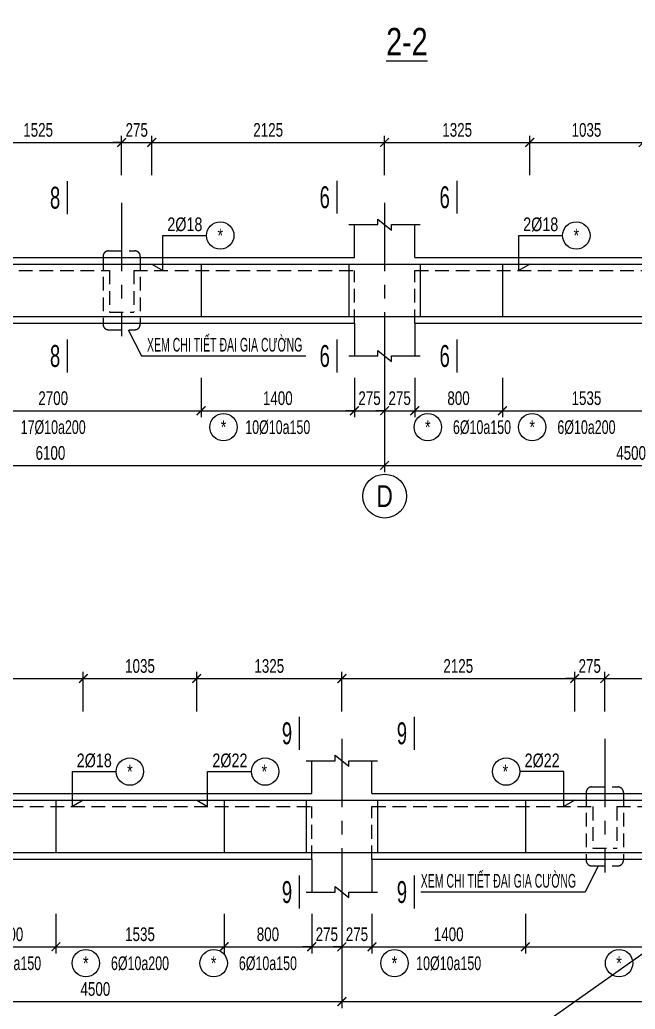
# Model space of a CAD drawing. Header units: millimetres. Extents: x -25284 to 100333, y 0 to 76881.
# Drawn here: x 18551 to 24168, y 57850 to 66886 of the extents above; entities that cross this region are included whole.
import ezdxf
from ezdxf.enums import TextEntityAlignment as Align

# ---------------------------------------------------------------- set-up
doc = ezdxf.new("R2010")
doc.units = ezdxf.units.MM
doc.header["$LTSCALE"] = 500
doc.header["$MEASUREMENT"] = 0
doc.linetypes.add('CENTER', pattern=[2, 1.25, -0.25, 0.25, -0.25])
doc.linetypes.add('HIDDEN', pattern=[0.375, 0.25, -0.125])
for name, color, linetype in [('KCS_AXIS', 5, 'CENTER'), ('KCS_AXIS_SUB', 5, 'CENTER'), ('KCS_BORDER', 3, 'Continuous'), ('KCS_CHI', 1, 'Continuous'), ('KCS_DIM', 1, 'Continuous'), ('KCS_HIDDEN', 8, 'HIDDEN'), ('KCS_STEEL', 4, 'Continuous'), ('KCS_TEXT', 2, 'Continuous'), ('KCS_TEXT_TK', 2, 'Continuous'), ('KCS_TEXT_TMC', 4, 'Continuous'), ('KCS_TEXT_TMCS', 4, 'Continuous')]:
    doc.layers.add(name, color=color, linetype=linetype)
doc.layers.add('KCS_Plotter', color=11, linetype='Continuous', plot=False)
doc.styles.add('KCS_BIGTEXT', font='arial.ttf', dxfattribs={"width": 0.75})
doc.styles.add('KCS_SMTEXT', font='arial.ttf', dxfattribs={"width": 0.7})
doc.dimstyles.new('KCS_DIM50', dxfattribs={"dimscale": 50, "dimtxt": 2.5, "dimasz": 1.6, "dimexe": 1.2, "dimexo": 0, "dimgap": 1, "dimtad": 1, "dimdec": 0, "dimzin": 0, "dimdsep": 46, "dimtxsty": 'KCS_SMTEXT', "dimblk": 'ARCHTICK', "dimcen": 0, "dimdle": 1, "dimclrd": 256, "dimclre": 256, "dimclrt": 2, "dimadec": 0, "dimazin": 0, "dimtfac": 1, "dimtdec": 0, "dimtix": 1, "dimtmove": 2, "dimatfit": 3, "dimfxl": 1, "dimtolj": 1, "dimtzin": 0, "dimarcsym": 0})

# ---------------------------------------------------------------- blocks, each defined once
blk = doc.blocks.new('_ArchTick')
at = {"color": 0, "linetype": 'ByBlock', "const_width": 0.15}
blk.add_lwpolyline([(-0.5, -0.5), (0.5, 0.5)], dxfattribs=at)
blk = doc.blocks.new('*D200')
at = {"layer": 'Defpoints', "color": 0, "transparency": 16777216}
for p in [(22955.3, 63615.6), (24490.3, 63615.6), (24490.3, 63315.6)]:
    blk.add_point(p, dxfattribs=at)
at = {"layer": 'KCS_DIM', "lineweight": -2, "transparency": 16777216}
for p, q in [((22955.3, 63615.6), (22955.3, 63255.6)), ((24490.3, 63615.6), (24490.3, 63255.6)), ((22905.3, 63315.6), (24540.3, 63315.6))]:
    blk.add_line(p, q, dxfattribs=at)
at = {"layer": 'KCS_DIM', "lineweight": -2, "transparency": 16777216, "xscale": 80, "yscale": 80, "zscale": 80, "rotation": 180}
blk.add_blockref('_ArchTick', (22955.3, 63315.6), dxfattribs=at)
at = {"layer": 'KCS_DIM', "lineweight": -2, "transparency": 16777216, "xscale": 80, "yscale": 80, "zscale": 80}
blk.add_blockref('_ArchTick', (24490.3, 63315.6), dxfattribs=at)
at = {"layer": 'KCS_DIM', "color": 2, "transparency": 16777216, "insert": (23722.8, 63429.5), "char_height": 125, "attachment_point": 5, "style": 'KCS_SMTEXT'}
blk.add_mtext('\\A1;1535', dxfattribs=at)
blk = doc.blocks.new('*D201')
at = {"layer": 'Defpoints', "color": 0, "transparency": 16777216}
for p in [(22155.3, 63615.6), (22955.3, 63615.6), (22955.3, 63315.6)]:
    blk.add_point(p, dxfattribs=at)
at = {"layer": 'KCS_DIM', "lineweight": -2, "transparency": 16777216}
for p, q in [((22155.3, 63615.6), (22155.3, 63255.6)), ((22955.3, 63615.6), (22955.3, 63255.6)), ((22105.3, 63315.6), (23005.3, 63315.6))]:
    blk.add_line(p, q, dxfattribs=at)
at = {"layer": 'KCS_DIM', "lineweight": -2, "transparency": 16777216, "xscale": 80, "yscale": 80, "zscale": 80, "rotation": 180}
blk.add_blockref('_ArchTick', (22155.3, 63315.6), dxfattribs=at)
at = {"layer": 'KCS_DIM', "lineweight": -2, "transparency": 16777216, "xscale": 80, "yscale": 80, "zscale": 80}
blk.add_blockref('_ArchTick', (22955.3, 63315.6), dxfattribs=at)
at = {"layer": 'KCS_DIM', "color": 2, "transparency": 16777216, "insert": (22555.3, 63429.4), "char_height": 125, "attachment_point": 5, "style": 'KCS_SMTEXT'}
blk.add_mtext('\\A1;800', dxfattribs=at)
blk = doc.blocks.new('*D202')
at = {"layer": 'Defpoints', "color": 0, "transparency": 16777216}
for p in [(20205.3, 63615.6), (21605.3, 63615.6), (21605.3, 63315.6)]:
    blk.add_point(p, dxfattribs=at)
at = {"layer": 'KCS_DIM', "lineweight": -2, "transparency": 16777216}
for p, q in [((20205.3, 63615.6), (20205.3, 63255.6)), ((21605.3, 63615.6), (21605.3, 63255.6)), ((20155.3, 63315.6), (21655.3, 63315.6))]:
    blk.add_line(p, q, dxfattribs=at)
at = {"layer": 'KCS_DIM', "lineweight": -2, "transparency": 16777216, "xscale": 80, "yscale": 80, "zscale": 80, "rotation": 180}
blk.add_blockref('_ArchTick', (20205.3, 63315.6), dxfattribs=at)
at = {"layer": 'KCS_DIM', "lineweight": -2, "transparency": 16777216, "xscale": 80, "yscale": 80, "zscale": 80}
blk.add_blockref('_ArchTick', (21605.3, 63315.6), dxfattribs=at)
at = {"layer": 'KCS_DIM', "color": 2, "transparency": 16777216, "insert": (20905.3, 63429.4), "char_height": 125, "attachment_point": 5, "style": 'KCS_SMTEXT'}
blk.add_mtext('\\A1;1400', dxfattribs=at)
blk = doc.blocks.new('*D203')
at = {"layer": 'Defpoints', "color": 0, "transparency": 16777216}
for p in [(17505.3, 63615.6), (20205.3, 63615.6), (20205.3, 63315.6)]:
    blk.add_point(p, dxfattribs=at)
at = {"layer": 'KCS_DIM', "lineweight": -2, "transparency": 16777216}
for p, q in [((17505.3, 63615.6), (17505.3, 63255.6)), ((20205.3, 63615.6), (20205.3, 63255.6)), ((17455.3, 63315.6), (20255.3, 63315.6))]:
    blk.add_line(p, q, dxfattribs=at)
at = {"layer": 'KCS_DIM', "lineweight": -2, "transparency": 16777216, "xscale": 80, "yscale": 80, "zscale": 80, "rotation": 180}
blk.add_blockref('_ArchTick', (17505.3, 63315.6), dxfattribs=at)
at = {"layer": 'KCS_DIM', "lineweight": -2, "transparency": 16777216, "xscale": 80, "yscale": 80, "zscale": 80}
blk.add_blockref('_ArchTick', (20205.3, 63315.6), dxfattribs=at)
at = {"layer": 'KCS_DIM', "color": 2, "transparency": 16777216, "insert": (18855.3, 63429.4), "char_height": 125, "attachment_point": 5, "style": 'KCS_SMTEXT'}
blk.add_mtext('\\A1;2700', dxfattribs=at)
blk = doc.blocks.new('*D221')
at = {"layer": 'Defpoints', "color": 0, "transparency": 16777216}
for p in [(24240.3, 65765.6), (23205.3, 65465.6), (24240.3, 65465.6)]:
    blk.add_point(p, dxfattribs=at)
at = {"layer": 'KCS_DIM', "lineweight": -2, "transparency": 16777216}
for p, q in [((23205.3, 65465.6), (23205.3, 65825.6)), ((24240.3, 65465.6), (24240.3, 65825.6)), ((23155.3, 65765.6), (24290.3, 65765.6))]:
    blk.add_line(p, q, dxfattribs=at)
at = {"layer": 'KCS_DIM', "lineweight": -2, "transparency": 16777216, "xscale": 80, "yscale": 80, "zscale": 80, "rotation": 180}
blk.add_blockref('_ArchTick', (23205.3, 65765.6), dxfattribs=at)
at = {"layer": 'KCS_DIM', "lineweight": -2, "transparency": 16777216, "xscale": 80, "yscale": 80, "zscale": 80}
blk.add_blockref('_ArchTick', (24240.3, 65765.6), dxfattribs=at)
at = {"layer": 'KCS_DIM', "color": 2, "transparency": 16777216, "insert": (23722.8, 65879.5), "char_height": 125, "attachment_point": 5, "style": 'KCS_SMTEXT'}
blk.add_mtext('\\A1;1035', dxfattribs=at)
blk = doc.blocks.new('*D222')
at = {"layer": 'Defpoints', "color": 0, "transparency": 16777216}
for p in [(23205.3, 65765.6), (21880.3, 65465.6), (23205.3, 65465.6)]:
    blk.add_point(p, dxfattribs=at)
at = {"layer": 'KCS_DIM', "lineweight": -2, "transparency": 16777216}
for p, q in [((21880.3, 65465.6), (21880.3, 65825.6)), ((23205.3, 65465.6), (23205.3, 65825.6)), ((21830.3, 65765.6), (23255.3, 65765.6))]:
    blk.add_line(p, q, dxfattribs=at)
at = {"layer": 'KCS_DIM', "lineweight": -2, "transparency": 16777216, "xscale": 80, "yscale": 80, "zscale": 80, "rotation": 180}
blk.add_blockref('_ArchTick', (21880.3, 65765.6), dxfattribs=at)
at = {"layer": 'KCS_DIM', "lineweight": -2, "transparency": 16777216, "xscale": 80, "yscale": 80, "zscale": 80}
blk.add_blockref('_ArchTick', (23205.3, 65765.6), dxfattribs=at)
at = {"layer": 'KCS_DIM', "color": 2, "transparency": 16777216, "insert": (22542.8, 65879.5), "char_height": 125, "attachment_point": 5, "style": 'KCS_SMTEXT'}
blk.add_mtext('\\A1;1325', dxfattribs=at)
blk = doc.blocks.new('*D223')
at = {"layer": 'Defpoints', "color": 0, "transparency": 16777216}
for p in [(21880.3, 65765.6), (19755.3, 65465.6), (21880.3, 65465.6)]:
    blk.add_point(p, dxfattribs=at)
at = {"layer": 'KCS_DIM', "lineweight": -2, "transparency": 16777216}
for p, q in [((19755.3, 65465.6), (19755.3, 65825.6)), ((21880.3, 65465.6), (21880.3, 65825.6)), ((19705.3, 65765.6), (21930.3, 65765.6))]:
    blk.add_line(p, q, dxfattribs=at)
at = {"layer": 'KCS_DIM', "lineweight": -2, "transparency": 16777216, "xscale": 80, "yscale": 80, "zscale": 80, "rotation": 180}
blk.add_blockref('_ArchTick', (19755.3, 65765.6), dxfattribs=at)
at = {"layer": 'KCS_DIM', "lineweight": -2, "transparency": 16777216, "xscale": 80, "yscale": 80, "zscale": 80}
blk.add_blockref('_ArchTick', (21880.3, 65765.6), dxfattribs=at)
at = {"layer": 'KCS_DIM', "color": 2, "transparency": 16777216, "insert": (20817.8, 65879.4), "char_height": 125, "attachment_point": 5, "style": 'KCS_SMTEXT'}
blk.add_mtext('\\A1;2125', dxfattribs=at)
blk = doc.blocks.new('*D224')
at = {"layer": 'Defpoints', "color": 0, "transparency": 16777216}
for p in [(19755.3, 65765.6), (19480.3, 65465.6), (19755.3, 65465.6)]:
    blk.add_point(p, dxfattribs=at)
at = {"layer": 'KCS_DIM', "lineweight": -2, "transparency": 16777216}
for p, q in [((19480.3, 65465.6), (19480.3, 65825.6)), ((19755.3, 65465.6), (19755.3, 65825.6)), ((19480.3, 65765.6), (19400.3, 65765.6)), ((19480.3, 65765.6), (19755.3, 65765.6)), ((19755.3, 65765.6), (19835.3, 65765.6))]:
    blk.add_line(p, q, dxfattribs=at)
at = {"layer": 'KCS_DIM', "lineweight": -2, "transparency": 16777216, "xscale": 80, "yscale": 80, "zscale": 80}
blk.add_blockref('_ArchTick', (19480.3, 65765.6), dxfattribs=at)
at = {"layer": 'KCS_DIM', "lineweight": -2, "transparency": 16777216, "xscale": 80, "yscale": 80, "zscale": 80, "rotation": 180}
blk.add_blockref('_ArchTick', (19755.3, 65765.6), dxfattribs=at)
at = {"layer": 'KCS_DIM', "color": 2, "transparency": 16777216, "insert": (19617.8, 65879.4), "char_height": 125, "attachment_point": 5, "style": 'KCS_SMTEXT'}
blk.add_mtext('\\A1;275', dxfattribs=at)
blk = doc.blocks.new('*D225')
at = {"layer": 'Defpoints', "color": 0, "transparency": 16777216}
for p in [(19480.3, 65765.6), (17955.3, 65465.6), (19480.3, 65465.6)]:
    blk.add_point(p, dxfattribs=at)
at = {"layer": 'KCS_DIM', "lineweight": -2, "transparency": 16777216}
for p, q in [((17955.3, 65465.6), (17955.3, 65825.6)), ((19480.3, 65465.6), (19480.3, 65825.6)), ((17905.3, 65765.6), (19530.3, 65765.6))]:
    blk.add_line(p, q, dxfattribs=at)
at = {"layer": 'KCS_DIM', "lineweight": -2, "transparency": 16777216, "xscale": 80, "yscale": 80, "zscale": 80, "rotation": 180}
blk.add_blockref('_ArchTick', (17955.3, 65765.6), dxfattribs=at)
at = {"layer": 'KCS_DIM', "lineweight": -2, "transparency": 16777216, "xscale": 80, "yscale": 80, "zscale": 80}
blk.add_blockref('_ArchTick', (19480.3, 65765.6), dxfattribs=at)
at = {"layer": 'KCS_DIM', "color": 2, "transparency": 16777216, "insert": (18717.8, 65879.4), "char_height": 125, "attachment_point": 5, "style": 'KCS_SMTEXT'}
blk.add_mtext('\\A1;1525', dxfattribs=at)
blk = doc.blocks.new('*D246')
at = {"layer": 'Defpoints', "color": 0, "transparency": 16777216}
for p in [(21880.3, 63615.6), (22155.3, 63615.6), (22155.3, 63315.6)]:
    blk.add_point(p, dxfattribs=at)
at = {"layer": 'KCS_DIM', "lineweight": -2, "transparency": 16777216}
for p, q in [((21880.3, 63615.6), (21880.3, 63255.6)), ((22155.3, 63615.6), (22155.3, 63255.6)), ((21880.3, 63315.6), (21800.3, 63315.6)), ((21880.3, 63315.6), (22155.3, 63315.6)), ((22155.3, 63315.6), (22235.3, 63315.6))]:
    blk.add_line(p, q, dxfattribs=at)
at = {"layer": 'KCS_DIM', "lineweight": -2, "transparency": 16777216, "xscale": 80, "yscale": 80, "zscale": 80}
blk.add_blockref('_ArchTick', (21880.3, 63315.6), dxfattribs=at)
at = {"layer": 'KCS_DIM', "lineweight": -2, "transparency": 16777216, "xscale": 80, "yscale": 80, "zscale": 80, "rotation": 180}
blk.add_blockref('_ArchTick', (22155.3, 63315.6), dxfattribs=at)
at = {"layer": 'KCS_DIM', "color": 2, "transparency": 16777216, "insert": (22017.8, 63429.4), "char_height": 125, "attachment_point": 5, "style": 'KCS_SMTEXT'}
blk.add_mtext('\\A1;275', dxfattribs=at)
blk = doc.blocks.new('*D247')
at = {"layer": 'Defpoints', "color": 0, "transparency": 16777216}
for p in [(21605.3, 63615.6), (21880.3, 63615.6), (21880.3, 63315.6)]:
    blk.add_point(p, dxfattribs=at)
at = {"layer": 'KCS_DIM', "lineweight": -2, "transparency": 16777216}
for p, q in [((21605.3, 63615.6), (21605.3, 63255.6)), ((21880.3, 63615.6), (21880.3, 63255.6)), ((21605.3, 63315.6), (21525.3, 63315.6)), ((21605.3, 63315.6), (21880.3, 63315.6)), ((21880.3, 63315.6), (21960.3, 63315.6))]:
    blk.add_line(p, q, dxfattribs=at)
at = {"layer": 'KCS_DIM', "lineweight": -2, "transparency": 16777216, "xscale": 80, "yscale": 80, "zscale": 80}
blk.add_blockref('_ArchTick', (21605.3, 63315.6), dxfattribs=at)
at = {"layer": 'KCS_DIM', "lineweight": -2, "transparency": 16777216, "xscale": 80, "yscale": 80, "zscale": 80, "rotation": 180}
blk.add_blockref('_ArchTick', (21880.3, 63315.6), dxfattribs=at)
at = {"layer": 'KCS_DIM', "color": 2, "transparency": 16777216, "insert": (21742.8, 63429.4), "char_height": 125, "attachment_point": 5, "style": 'KCS_SMTEXT'}
blk.add_mtext('\\A1;275', dxfattribs=at)
blk = doc.blocks.new('*D257')
at = {"layer": 'Defpoints', "color": 0, "transparency": 16777216}
for p in [(21880.3, 63615.6), (26380.3, 63615.6), (26380.3, 62815.6)]:
    blk.add_point(p, dxfattribs=at)
at = {"layer": 'KCS_DIM', "lineweight": -2, "transparency": 16777216}
for p, q in [((21880.3, 63615.6), (21880.3, 62755.6)), ((26380.3, 63615.6), (26380.3, 62755.6)), ((21830.3, 62815.6), (26430.3, 62815.6))]:
    blk.add_line(p, q, dxfattribs=at)
at = {"layer": 'KCS_DIM', "lineweight": -2, "transparency": 16777216, "xscale": 80, "yscale": 80, "zscale": 80, "rotation": 180}
blk.add_blockref('_ArchTick', (21880.3, 62815.6), dxfattribs=at)
at = {"layer": 'KCS_DIM', "lineweight": -2, "transparency": 16777216, "xscale": 80, "yscale": 80, "zscale": 80}
blk.add_blockref('_ArchTick', (26380.3, 62815.6), dxfattribs=at)
at = {"layer": 'KCS_DIM', "color": 2, "transparency": 16777216, "insert": (24130.3, 62929.4), "char_height": 125, "attachment_point": 5, "style": 'KCS_SMTEXT'}
blk.add_mtext('\\A1;4500', dxfattribs=at)
blk = doc.blocks.new('*D258')
at = {"layer": 'Defpoints', "color": 0, "transparency": 16777216}
for p in [(15780.3, 63615.6), (21880.3, 63615.6), (21880.3, 62815.6)]:
    blk.add_point(p, dxfattribs=at)
at = {"layer": 'KCS_DIM', "lineweight": -2, "transparency": 16777216}
for p, q in [((15780.3, 63615.6), (15780.3, 62755.6)), ((21880.3, 63615.6), (21880.3, 62755.6)), ((15730.3, 62815.6), (21930.3, 62815.6))]:
    blk.add_line(p, q, dxfattribs=at)
at = {"layer": 'KCS_DIM', "lineweight": -2, "transparency": 16777216, "xscale": 80, "yscale": 80, "zscale": 80, "rotation": 180}
blk.add_blockref('_ArchTick', (15780.3, 62815.6), dxfattribs=at)
at = {"layer": 'KCS_DIM', "lineweight": -2, "transparency": 16777216, "xscale": 80, "yscale": 80, "zscale": 80}
blk.add_blockref('_ArchTick', (21880.3, 62815.6), dxfattribs=at)
at = {"layer": 'KCS_DIM', "color": 2, "transparency": 16777216, "insert": (18830.3, 62929.4), "char_height": 125, "attachment_point": 5, "style": 'KCS_SMTEXT'}
blk.add_mtext('\\A1;6100', dxfattribs=at)
blk = doc.blocks.new('*D264')
at = {"layer": 'Defpoints', "color": 0, "transparency": 16777216}
for p in [(23165.3, 58719.5), (25865.3, 58719.5), (25865.3, 58419.5)]:
    blk.add_point(p, dxfattribs=at)
at = {"layer": 'KCS_DIM', "lineweight": -2, "transparency": 16777216}
for p, q in [((23165.3, 58719.5), (23165.3, 58359.5)), ((25865.3, 58719.5), (25865.3, 58359.5)), ((23115.3, 58419.5), (25915.3, 58419.5))]:
    blk.add_line(p, q, dxfattribs=at)
at = {"layer": 'KCS_DIM', "lineweight": -2, "transparency": 16777216, "xscale": 80, "yscale": 80, "zscale": 80, "rotation": 180}
blk.add_blockref('_ArchTick', (23165.3, 58419.5), dxfattribs=at)
at = {"layer": 'KCS_DIM', "lineweight": -2, "transparency": 16777216, "xscale": 80, "yscale": 80, "zscale": 80}
blk.add_blockref('_ArchTick', (25865.3, 58419.5), dxfattribs=at)
at = {"layer": 'KCS_DIM', "color": 2, "transparency": 16777216, "insert": (24515.3, 58533.4), "char_height": 125, "attachment_point": 5, "style": 'KCS_SMTEXT'}
blk.add_mtext('\\A1;2700', dxfattribs=at)
blk = doc.blocks.new('*D265')
at = {"layer": 'Defpoints', "color": 0, "transparency": 16777216}
for p in [(21765.3, 58719.5), (23165.3, 58719.5), (23165.3, 58419.5)]:
    blk.add_point(p, dxfattribs=at)
at = {"layer": 'KCS_DIM', "lineweight": -2, "transparency": 16777216}
for p, q in [((21765.3, 58719.5), (21765.3, 58359.5)), ((23165.3, 58719.5), (23165.3, 58359.5)), ((21715.3, 58419.5), (23215.3, 58419.5))]:
    blk.add_line(p, q, dxfattribs=at)
at = {"layer": 'KCS_DIM', "lineweight": -2, "transparency": 16777216, "xscale": 80, "yscale": 80, "zscale": 80, "rotation": 180}
blk.add_blockref('_ArchTick', (21765.3, 58419.5), dxfattribs=at)
at = {"layer": 'KCS_DIM', "lineweight": -2, "transparency": 16777216, "xscale": 80, "yscale": 80, "zscale": 80}
blk.add_blockref('_ArchTick', (23165.3, 58419.5), dxfattribs=at)
at = {"layer": 'KCS_DIM', "color": 2, "transparency": 16777216, "insert": (22465.3, 58533.4), "char_height": 125, "attachment_point": 5, "style": 'KCS_SMTEXT'}
blk.add_mtext('\\A1;1400', dxfattribs=at)
blk = doc.blocks.new('*D266')
at = {"layer": 'Defpoints', "color": 0, "transparency": 16777216}
for p in [(20415.3, 58719.5), (21215.3, 58719.5), (21215.3, 58419.5)]:
    blk.add_point(p, dxfattribs=at)
at = {"layer": 'KCS_DIM', "lineweight": -2, "transparency": 16777216}
for p, q in [((20415.3, 58719.5), (20415.3, 58359.5)), ((21215.3, 58719.5), (21215.3, 58359.5)), ((20365.3, 58419.5), (21265.3, 58419.5))]:
    blk.add_line(p, q, dxfattribs=at)
at = {"layer": 'KCS_DIM', "lineweight": -2, "transparency": 16777216, "xscale": 80, "yscale": 80, "zscale": 80, "rotation": 180}
blk.add_blockref('_ArchTick', (20415.3, 58419.5), dxfattribs=at)
at = {"layer": 'KCS_DIM', "lineweight": -2, "transparency": 16777216, "xscale": 80, "yscale": 80, "zscale": 80}
blk.add_blockref('_ArchTick', (21215.3, 58419.5), dxfattribs=at)
at = {"layer": 'KCS_DIM', "color": 2, "transparency": 16777216, "insert": (20815.3, 58533.4), "char_height": 125, "attachment_point": 5, "style": 'KCS_SMTEXT'}
blk.add_mtext('\\A1;800', dxfattribs=at)
blk = doc.blocks.new('*D267')
at = {"layer": 'Defpoints', "color": 0, "transparency": 16777216}
for p in [(18880.3, 58719.5), (20415.3, 58719.5), (20415.3, 58419.5)]:
    blk.add_point(p, dxfattribs=at)
at = {"layer": 'KCS_DIM', "lineweight": -2, "transparency": 16777216}
for p, q in [((18880.3, 58719.5), (18880.3, 58359.5)), ((20415.3, 58719.5), (20415.3, 58359.5)), ((18830.3, 58419.5), (20465.3, 58419.5))]:
    blk.add_line(p, q, dxfattribs=at)
at = {"layer": 'KCS_DIM', "lineweight": -2, "transparency": 16777216, "xscale": 80, "yscale": 80, "zscale": 80, "rotation": 180}
blk.add_blockref('_ArchTick', (18880.3, 58419.5), dxfattribs=at)
at = {"layer": 'KCS_DIM', "lineweight": -2, "transparency": 16777216, "xscale": 80, "yscale": 80, "zscale": 80}
blk.add_blockref('_ArchTick', (20415.3, 58419.5), dxfattribs=at)
at = {"layer": 'KCS_DIM', "color": 2, "transparency": 16777216, "insert": (19647.8, 58533.4), "char_height": 125, "attachment_point": 5, "style": 'KCS_SMTEXT'}
blk.add_mtext('\\A1;1535', dxfattribs=at)
blk = doc.blocks.new('*D268')
at = {"layer": 'Defpoints', "color": 0, "transparency": 16777216}
for p in [(18080.3, 58719.5), (18880.3, 58719.5), (18880.3, 58419.5)]:
    blk.add_point(p, dxfattribs=at)
at = {"layer": 'KCS_DIM', "lineweight": -2, "transparency": 16777216}
for p, q in [((18080.3, 58719.5), (18080.3, 58359.5)), ((18880.3, 58719.5), (18880.3, 58359.5)), ((18030.3, 58419.5), (18930.3, 58419.5))]:
    blk.add_line(p, q, dxfattribs=at)
at = {"layer": 'KCS_DIM', "lineweight": -2, "transparency": 16777216, "xscale": 80, "yscale": 80, "zscale": 80, "rotation": 180}
blk.add_blockref('_ArchTick', (18080.3, 58419.5), dxfattribs=at)
at = {"layer": 'KCS_DIM', "lineweight": -2, "transparency": 16777216, "xscale": 80, "yscale": 80, "zscale": 80}
blk.add_blockref('_ArchTick', (18880.3, 58419.5), dxfattribs=at)
at = {"layer": 'KCS_DIM', "color": 2, "transparency": 16777216, "insert": (18480.3, 58533.4), "char_height": 125, "attachment_point": 5, "style": 'KCS_SMTEXT'}
blk.add_mtext('\\A1;800', dxfattribs=at)
blk = doc.blocks.new('*D279')
at = {"layer": 'Defpoints', "color": 0, "transparency": 16777216}
for p in [(25415.3, 60869.5), (23890.3, 60569.5), (25415.3, 60569.5)]:
    blk.add_point(p, dxfattribs=at)
at = {"layer": 'KCS_DIM', "lineweight": -2, "transparency": 16777216}
for p, q in [((23890.3, 60569.5), (23890.3, 60929.5)), ((25415.3, 60569.5), (25415.3, 60929.5)), ((23840.3, 60869.5), (25465.3, 60869.5))]:
    blk.add_line(p, q, dxfattribs=at)
at = {"layer": 'KCS_DIM', "lineweight": -2, "transparency": 16777216, "xscale": 80, "yscale": 80, "zscale": 80, "rotation": 180}
blk.add_blockref('_ArchTick', (23890.3, 60869.5), dxfattribs=at)
at = {"layer": 'KCS_DIM', "lineweight": -2, "transparency": 16777216, "xscale": 80, "yscale": 80, "zscale": 80}
blk.add_blockref('_ArchTick', (25415.3, 60869.5), dxfattribs=at)
at = {"layer": 'KCS_DIM', "color": 2, "transparency": 16777216, "insert": (24652.8, 60983.4), "char_height": 125, "attachment_point": 5, "style": 'KCS_SMTEXT'}
blk.add_mtext('\\A1;1525', dxfattribs=at)
blk = doc.blocks.new('*D280')
at = {"layer": 'Defpoints', "color": 0, "transparency": 16777216}
for p in [(23890.3, 60869.5), (23615.3, 60569.5), (23890.3, 60569.5)]:
    blk.add_point(p, dxfattribs=at)
at = {"layer": 'KCS_DIM', "lineweight": -2, "transparency": 16777216}
for p, q in [((23615.3, 60569.5), (23615.3, 60929.5)), ((23890.3, 60569.5), (23890.3, 60929.5)), ((23615.3, 60869.5), (23535.3, 60869.5)), ((23615.3, 60869.5), (23890.3, 60869.5)), ((23890.3, 60869.5), (23970.3, 60869.5))]:
    blk.add_line(p, q, dxfattribs=at)
at = {"layer": 'KCS_DIM', "lineweight": -2, "transparency": 16777216, "xscale": 80, "yscale": 80, "zscale": 80}
blk.add_blockref('_ArchTick', (23615.3, 60869.5), dxfattribs=at)
at = {"layer": 'KCS_DIM', "lineweight": -2, "transparency": 16777216, "xscale": 80, "yscale": 80, "zscale": 80, "rotation": 180}
blk.add_blockref('_ArchTick', (23890.3, 60869.5), dxfattribs=at)
at = {"layer": 'KCS_DIM', "color": 2, "transparency": 16777216, "insert": (23752.8, 60983.4), "char_height": 125, "attachment_point": 5, "style": 'KCS_SMTEXT'}
blk.add_mtext('\\A1;275', dxfattribs=at)
blk = doc.blocks.new('*D281')
at = {"layer": 'Defpoints', "color": 0, "transparency": 16777216}
for p in [(23615.3, 60869.5), (21490.3, 60569.5), (23615.3, 60569.5)]:
    blk.add_point(p, dxfattribs=at)
at = {"layer": 'KCS_DIM', "lineweight": -2, "transparency": 16777216}
for p, q in [((21490.3, 60569.5), (21490.3, 60929.5)), ((23615.3, 60569.5), (23615.3, 60929.5)), ((21440.3, 60869.5), (23665.3, 60869.5))]:
    blk.add_line(p, q, dxfattribs=at)
at = {"layer": 'KCS_DIM', "lineweight": -2, "transparency": 16777216, "xscale": 80, "yscale": 80, "zscale": 80, "rotation": 180}
blk.add_blockref('_ArchTick', (21490.3, 60869.5), dxfattribs=at)
at = {"layer": 'KCS_DIM', "lineweight": -2, "transparency": 16777216, "xscale": 80, "yscale": 80, "zscale": 80}
blk.add_blockref('_ArchTick', (23615.3, 60869.5), dxfattribs=at)
at = {"layer": 'KCS_DIM', "color": 2, "transparency": 16777216, "insert": (22552.8, 60983.4), "char_height": 125, "attachment_point": 5, "style": 'KCS_SMTEXT'}
blk.add_mtext('\\A1;2125', dxfattribs=at)
blk = doc.blocks.new('*D282')
at = {"layer": 'Defpoints', "color": 0, "transparency": 16777216}
for p in [(21490.3, 60869.5), (20165.3, 60569.5), (21490.3, 60569.5)]:
    blk.add_point(p, dxfattribs=at)
at = {"layer": 'KCS_DIM', "lineweight": -2, "transparency": 16777216}
for p, q in [((20165.3, 60569.5), (20165.3, 60929.5)), ((21490.3, 60569.5), (21490.3, 60929.5)), ((20115.3, 60869.5), (21540.3, 60869.5))]:
    blk.add_line(p, q, dxfattribs=at)
at = {"layer": 'KCS_DIM', "lineweight": -2, "transparency": 16777216, "xscale": 80, "yscale": 80, "zscale": 80, "rotation": 180}
blk.add_blockref('_ArchTick', (20165.3, 60869.5), dxfattribs=at)
at = {"layer": 'KCS_DIM', "lineweight": -2, "transparency": 16777216, "xscale": 80, "yscale": 80, "zscale": 80}
blk.add_blockref('_ArchTick', (21490.3, 60869.5), dxfattribs=at)
at = {"layer": 'KCS_DIM', "color": 2, "transparency": 16777216, "insert": (20827.8, 60983.4), "char_height": 125, "attachment_point": 5, "style": 'KCS_SMTEXT'}
blk.add_mtext('\\A1;1325', dxfattribs=at)
blk = doc.blocks.new('*D283')
at = {"layer": 'Defpoints', "color": 0, "transparency": 16777216}
for p in [(20165.3, 60869.5), (19130.3, 60569.5), (20165.3, 60569.5)]:
    blk.add_point(p, dxfattribs=at)
at = {"layer": 'KCS_DIM', "lineweight": -2, "transparency": 16777216}
for p, q in [((19130.3, 60569.5), (19130.3, 60929.5)), ((20165.3, 60569.5), (20165.3, 60929.5)), ((19080.3, 60869.5), (20215.3, 60869.5))]:
    blk.add_line(p, q, dxfattribs=at)
at = {"layer": 'KCS_DIM', "lineweight": -2, "transparency": 16777216, "xscale": 80, "yscale": 80, "zscale": 80, "rotation": 180}
blk.add_blockref('_ArchTick', (19130.3, 60869.5), dxfattribs=at)
at = {"layer": 'KCS_DIM', "lineweight": -2, "transparency": 16777216, "xscale": 80, "yscale": 80, "zscale": 80}
blk.add_blockref('_ArchTick', (20165.3, 60869.5), dxfattribs=at)
at = {"layer": 'KCS_DIM', "color": 2, "transparency": 16777216, "insert": (19647.8, 60983.4), "char_height": 125, "attachment_point": 5, "style": 'KCS_SMTEXT'}
blk.add_mtext('\\A1;1035', dxfattribs=at)
blk = doc.blocks.new('*D284')
at = {"layer": 'Defpoints', "color": 0, "transparency": 16777216}
for p in [(19130.3, 60869.5), (16990.3, 60569.5), (19130.3, 60569.5)]:
    blk.add_point(p, dxfattribs=at)
at = {"layer": 'KCS_DIM', "lineweight": -2, "transparency": 16777216}
for p, q in [((16990.3, 60569.5), (16990.3, 60929.5)), ((19130.3, 60569.5), (19130.3, 60929.5)), ((16940.3, 60869.5), (19180.3, 60869.5))]:
    blk.add_line(p, q, dxfattribs=at)
at = {"layer": 'KCS_DIM', "lineweight": -2, "transparency": 16777216, "xscale": 80, "yscale": 80, "zscale": 80, "rotation": 180}
blk.add_blockref('_ArchTick', (16990.3, 60869.5), dxfattribs=at)
at = {"layer": 'KCS_DIM', "lineweight": -2, "transparency": 16777216, "xscale": 80, "yscale": 80, "zscale": 80}
blk.add_blockref('_ArchTick', (19130.3, 60869.5), dxfattribs=at)
at = {"layer": 'KCS_DIM', "color": 2, "transparency": 16777216, "insert": (18060.3, 60983.4), "char_height": 125, "attachment_point": 5, "style": 'KCS_SMTEXT'}
blk.add_mtext('\\A1;2140', dxfattribs=at)
blk = doc.blocks.new('*D296')
at = {"layer": 'Defpoints', "color": 0, "transparency": 16777216}
for p in [(21490.3, 58719.5), (21765.3, 58719.5), (21765.3, 58419.5)]:
    blk.add_point(p, dxfattribs=at)
at = {"layer": 'KCS_DIM', "lineweight": -2, "transparency": 16777216}
for p, q in [((21490.3, 58719.5), (21490.3, 58359.5)), ((21765.3, 58719.5), (21765.3, 58359.5)), ((21490.3, 58419.5), (21410.3, 58419.5)), ((21490.3, 58419.5), (21765.3, 58419.5)), ((21765.3, 58419.5), (21845.3, 58419.5))]:
    blk.add_line(p, q, dxfattribs=at)
at = {"layer": 'KCS_DIM', "lineweight": -2, "transparency": 16777216, "xscale": 80, "yscale": 80, "zscale": 80}
blk.add_blockref('_ArchTick', (21490.3, 58419.5), dxfattribs=at)
at = {"layer": 'KCS_DIM', "lineweight": -2, "transparency": 16777216, "xscale": 80, "yscale": 80, "zscale": 80, "rotation": 180}
blk.add_blockref('_ArchTick', (21765.3, 58419.5), dxfattribs=at)
at = {"layer": 'KCS_DIM', "color": 2, "transparency": 16777216, "insert": (21627.8, 58533.4), "char_height": 125, "attachment_point": 5, "style": 'KCS_SMTEXT'}
blk.add_mtext('\\A1;275', dxfattribs=at)
blk = doc.blocks.new('*D297')
at = {"layer": 'Defpoints', "color": 0, "transparency": 16777216}
for p in [(21215.3, 58719.5), (21490.3, 58719.5), (21490.3, 58419.5)]:
    blk.add_point(p, dxfattribs=at)
at = {"layer": 'KCS_DIM', "lineweight": -2, "transparency": 16777216}
for p, q in [((21215.3, 58719.5), (21215.3, 58359.5)), ((21490.3, 58719.5), (21490.3, 58359.5)), ((21215.3, 58419.5), (21135.3, 58419.5)), ((21215.3, 58419.5), (21490.3, 58419.5)), ((21490.3, 58419.5), (21570.3, 58419.5))]:
    blk.add_line(p, q, dxfattribs=at)
at = {"layer": 'KCS_DIM', "lineweight": -2, "transparency": 16777216, "xscale": 80, "yscale": 80, "zscale": 80}
blk.add_blockref('_ArchTick', (21215.3, 58419.5), dxfattribs=at)
at = {"layer": 'KCS_DIM', "lineweight": -2, "transparency": 16777216, "xscale": 80, "yscale": 80, "zscale": 80, "rotation": 180}
blk.add_blockref('_ArchTick', (21490.3, 58419.5), dxfattribs=at)
at = {"layer": 'KCS_DIM', "color": 2, "transparency": 16777216, "insert": (21352.8, 58533.4), "char_height": 125, "attachment_point": 5, "style": 'KCS_SMTEXT'}
blk.add_mtext('\\A1;275', dxfattribs=at)
blk = doc.blocks.new('*D306')
at = {"layer": 'Defpoints', "color": 0, "transparency": 16777216}
for p in [(21490.3, 58719.5), (27590.3, 58719.5), (27590.3, 57919.5)]:
    blk.add_point(p, dxfattribs=at)
at = {"layer": 'KCS_DIM', "lineweight": -2, "transparency": 16777216}
for p, q in [((21490.3, 58719.5), (21490.3, 57859.5)), ((27590.3, 58719.5), (27590.3, 57859.5)), ((21440.3, 57919.5), (27640.3, 57919.5))]:
    blk.add_line(p, q, dxfattribs=at)
at = {"layer": 'KCS_DIM', "lineweight": -2, "transparency": 16777216, "xscale": 80, "yscale": 80, "zscale": 80, "rotation": 180}
blk.add_blockref('_ArchTick', (21490.3, 57919.5), dxfattribs=at)
at = {"layer": 'KCS_DIM', "lineweight": -2, "transparency": 16777216, "xscale": 80, "yscale": 80, "zscale": 80}
blk.add_blockref('_ArchTick', (27590.3, 57919.5), dxfattribs=at)
at = {"layer": 'KCS_DIM', "color": 2, "transparency": 16777216, "insert": (24540.3, 58033.4), "char_height": 125, "attachment_point": 5, "style": 'KCS_SMTEXT'}
blk.add_mtext('\\A1;6100', dxfattribs=at)
blk = doc.blocks.new('*D307')
at = {"layer": 'Defpoints', "color": 0, "transparency": 16777216}
for p in [(16990.3, 58719.5), (21490.3, 58719.5), (21490.3, 57919.5)]:
    blk.add_point(p, dxfattribs=at)
at = {"layer": 'KCS_DIM', "lineweight": -2, "transparency": 16777216}
for p, q in [((16990.3, 58719.5), (16990.3, 57859.5)), ((21490.3, 58719.5), (21490.3, 57859.5)), ((16940.3, 57919.5), (21540.3, 57919.5))]:
    blk.add_line(p, q, dxfattribs=at)
at = {"layer": 'KCS_DIM', "lineweight": -2, "transparency": 16777216, "xscale": 80, "yscale": 80, "zscale": 80, "rotation": 180}
blk.add_blockref('_ArchTick', (16990.3, 57919.5), dxfattribs=at)
at = {"layer": 'KCS_DIM', "lineweight": -2, "transparency": 16777216, "xscale": 80, "yscale": 80, "zscale": 80}
blk.add_blockref('_ArchTick', (21490.3, 57919.5), dxfattribs=at)
at = {"layer": 'KCS_DIM', "color": 2, "transparency": 16777216, "insert": (19240.3, 58033.4), "char_height": 125, "attachment_point": 5, "style": 'KCS_SMTEXT'}
blk.add_mtext('\\A1;4500', dxfattribs=at)

msp = doc.modelspace()

# ---------------------------------------------------------------- linework, layer by layer
at = {"layer": 'KCS_AXIS'}
for p, q in [((21880.3, 65215.6), (21880.3, 63615.6)), ((21490.3, 60319.5), (21490.3, 58719.5))]:
    msp.add_line(p, q, dxfattribs=at)
at = {"layer": 'KCS_AXIS_SUB'}
for p, q in [((19480.3, 65215.6), (19480.3, 63995.6)), ((23890.3, 60319.5), (23890.3, 59099.5))]:
    msp.add_line(p, q, dxfattribs=at)
at = {"layer": 'KCS_BORDER'}
for p, q in [((21605.3, 64715.6), (21605.3, 65015.6)), ((22155.3, 64715.6), (22155.3, 65015.6)), ((16105.3, 64715.6), (21605.3, 64715.6)), ((22155.3, 64715.6), (25290.3, 64715.6)), ((16105.3, 64115.6), (21605.3, 64115.6)), ((21605.3, 64115.6), (21605.3, 63815.6)), ((22155.3, 64115.6), (22155.3, 63815.6)), ((22155.3, 64115.6), (25290.3, 64115.6)), ((21215.3, 59819.5), (21215.3, 60119.5)), ((21765.3, 59819.5), (21765.3, 60119.5)), ((18080.3, 59819.5), (21215.3, 59819.5)), ((21765.3, 59819.5), (27265.3, 59819.5)), ((18080.3, 59219.5), (21215.3, 59219.5)), ((21215.3, 59219.5), (21215.3, 58919.5)), ((21765.3, 59219.5), (21765.3, 58919.5)), ((21765.3, 59219.5), (27265.3, 59219.5))]:
    msp.add_line(p, q, dxfattribs=at)
at = {"layer": 'KCS_BORDER', "color": 1}
for points in [[(21555.3, 65015.6), (21817.8, 65015.6), (21817.8, 65065.6), (21942.8, 64965.6), (21942.8, 65015.6), (22205.3, 65015.6)], [(21555.3, 63815.6), (21817.8, 63815.6), (21817.8, 63865.6), (21942.8, 63765.6), (21942.8, 63815.6), (22205.3, 63815.6)], [(21165.3, 60119.5), (21427.8, 60119.5), (21427.8, 60169.5), (21552.8, 60069.5), (21552.8, 60119.5), (21815.3, 60119.5)], [(21165.3, 58919.5), (21427.8, 58919.5), (21427.8, 58969.5), (21552.8, 58869.5), (21552.8, 58919.5), (21815.3, 58919.5)]]:
    msp.add_lwpolyline(points, dxfattribs=at)
at = {"layer": 'KCS_CHI'}
for p, q in [((19855.3, 64595.6), (19855.3, 64915.6)), ((19855.3, 64915.6), (20255.3, 64915.6)), ((23105.3, 64595.6), (23105.3, 64915.6)), ((23105.3, 64915.6), (23505.3, 64915.6)), ((19030.3, 59699.5), (19030.3, 60019.5)), ((19030.3, 60019.5), (19430.3, 60019.5)), ((20265.3, 59699.5), (20265.3, 60019.5)), ((20265.3, 60019.5), (20665.3, 60019.5)), ((23515.3, 60019.5), (23115.3, 60019.5)), ((23515.3, 59699.5), (23515.3, 60019.5))]:
    msp.add_line(p, q, dxfattribs=at)
for points in [[(19540.3, 64055.6), (19660.3, 63815.6), (21160.3, 63815.6)], [(23830.3, 59159.5), (23710.3, 58919.5), (22210.3, 58919.5)]]:
    msp.add_lwpolyline(points, dxfattribs=at)
msp.add_circle((21880.3, 62535.6), 200, dxfattribs=at)
at = {"layer": 'KCS_HIDDEN'}
for p, q in [((19310.3, 64725.6), (19310.3, 64105.6)), ((19360.3, 64775.6), (19600.3, 64775.6)), ((19650.3, 64725.6), (19650.3, 64105.6)), ((16105.3, 64595.6), (19370.3, 64595.6)), ((19370.3, 64595.6), (19370.3, 64215.6)), ((19590.3, 64595.6), (21605.3, 64595.6)), ((19590.3, 64595.6), (19590.3, 64215.6)), ((21605.3, 64115.6), (21605.3, 64595.6)), ((22155.3, 64115.6), (22155.3, 64595.6)), ((22155.3, 64595.6), (25290.3, 64595.6)), ((19370.3, 64215.6), (19590.3, 64215.6)), ((19360.3, 64055.6), (19600.3, 64055.6)), ((23720.3, 59829.5), (23720.3, 59209.5)), ((23770.3, 59879.5), (24010.3, 59879.5)), ((24060.3, 59829.5), (24060.3, 59209.5)), ((18080.3, 59699.5), (21215.3, 59699.5)), ((21215.3, 59219.5), (21215.3, 59699.5)), ((21765.3, 59219.5), (21765.3, 59699.5)), ((21765.3, 59699.5), (23780.3, 59699.5)), ((23780.3, 59699.5), (23780.3, 59319.5)), ((24000.3, 59699.5), (27265.3, 59699.5)), ((24000.3, 59699.5), (24000.3, 59319.5)), ((23780.3, 59319.5), (24000.3, 59319.5)), ((23770.3, 59159.5), (24010.3, 59159.5))]:
    msp.add_line(p, q, dxfattribs=at)
for centre, start, end in [((19360.3, 64725.6), 90, 180), ((19600.3, 64725.6), 0, 90), ((19360.3, 64105.6), 180, 270), ((19600.3, 64105.6), 270, 0), ((23770.3, 59829.5), 90, 180), ((24010.3, 59829.5), 0, 90), ((23770.3, 59209.5), 180, 270), ((24010.3, 59209.5), 270, 0)]:
    msp.add_arc(centre, 50, start, end, dxfattribs=at)
at = {"layer": 'KCS_Plotter'}
msp.add_line((0, 41241.1), (50460, 76881.1), dxfattribs=at)
at = {"layer": 'KCS_STEEL'}
for p, q in [((3490.3, 64655.6), (40000.3, 64655.6)), ((19755.3, 64655.6), (19855.3, 64595.6)), ((19755.3, 64655.6), (23205.3, 64655.6)), ((20205.3, 64655.6), (20205.3, 64175.6)), ((21555.3, 64655.6), (21555.3, 64175.6)), ((22205.3, 64655.6), (22205.3, 64175.6)), ((22955.3, 64655.6), (22955.3, 64175.6)), ((23205.3, 64655.6), (23105.3, 64595.6)), ((3490.3, 64175.6), (40000.3, 64175.6)), ((3370.3, 59759.5), (27795.3, 59759.5)), ((15580.3, 59759.5), (19130.3, 59759.5)), ((18880.3, 59759.5), (18880.3, 59279.5)), ((19130.3, 59759.5), (19030.3, 59699.5)), ((20165.3, 59759.5), (20265.3, 59699.5)), ((20165.3, 59759.5), (23615.3, 59759.5)), ((20415.3, 59759.5), (20415.3, 59279.5)), ((21165.3, 59759.5), (21165.3, 59279.5)), ((21815.3, 59759.5), (21815.3, 59279.5)), ((23165.3, 59759.5), (23165.3, 59279.5)), ((23615.3, 59759.5), (23515.3, 59699.5)), ((3370.3, 59279.5), (27795.3, 59279.5))]:
    msp.add_line(p, q, dxfattribs=at)
at = {"layer": 'KCS_TEXT_TK', "color": 1}
for centre in [(20380.3, 64915.6), (23630.3, 64915.6), (20410.3, 63165.6), (22274.3, 63165.6), (23227.8, 63165.6), (19555.3, 60019.5), (20790.3, 60019.5), (22990.3, 60019.5), (19152.8, 58269.5), (20320.3, 58269.5), (21970.3, 58269.5), (24020.3, 58269.5)]:
    msp.add_circle(centre, 125, dxfattribs=at)
at = {"layer": 'KCS_TEXT_TMC'}
for p, q in [((18985.9, 65111.3), (18985.9, 65411.3)), ((21446.9, 65115.6), (21446.9, 65415.6)), ((22541.9, 65115.6), (22541.9, 65415.6)), ((18985.9, 63665.6), (18985.9, 63965.6)), ((21446.9, 63665.6), (21446.9, 63965.6)), ((22541.9, 63665.6), (22541.9, 63965.6)), ((21102.8, 60219.5), (21102.8, 60519.5)), ((22151.9, 60219.5), (22151.9, 60519.5)), ((21102.8, 58769.5), (21102.8, 59069.5)), ((22151.9, 58769.5), (22151.9, 59069.5))]:
    msp.add_line(p, q, dxfattribs=at)

# ---------------------------------------------------------------- texts
at = {"layer": 'KCS_TEXT', "style": 'KCS_SMTEXT'}
for s, width, p in [('2%%c18', 0.75, (20057.2, 64955.6)), ('2%%c18', 0.75, (23305.3, 64955.6)), ('17%%C10a200', 0.65, (18855.3, 63103.1)), ('10%%C10a150', 0.65, (20905.3, 63103.1)), ('6%%C10a150', 0.65, (22769.3, 63103.1)), ('6%%C10a200', 0.65, (23722.8, 63103.1)), ('2%%c18', 0.75, (19230.3, 60059.5)), ('2%%c22', 0.75, (20468.3, 60059.5)), ('2%%c22', 0.75, (23318.3, 60059.5)), ('6%%C10a150', 0.65, (18480.3, 58207)), ('6%%C10a200', 0.65, (19647.8, 58207)), ('6%%C10a150', 0.65, (20815.3, 58207)), ('10%%C10a150', 0.65, (22465.3, 58207))]:
    msp.add_text(s, height=125, dxfattribs=dict(at, width=width)).set_placement(p, align=Align.CENTER)
at = {"layer": 'KCS_TEXT', "style": 'KCS_SMTEXT', "width": 0.55}
for p in [(19711.4, 63855.6), (22210.3, 58959.5)]:
    msp.add_text('XEM CHI TIẾT ĐAI GIA CƯỜNG', height=125, dxfattribs=at).set_placement(p)
at = {"layer": 'KCS_TEXT', "color": 4, "style": 'KCS_BIGTEXT', "width": 0.75}
msp.add_text('D', height=200, dxfattribs=at).set_placement((21880.3, 62535.6), align=Align.MIDDLE_CENTER)
at = {"layer": 'KCS_TEXT_TK', "style": 'KCS_SMTEXT', "width": 0.75}
for p in [(20380.7, 64915.6), (23630.3, 64915.6), (20410.3, 63165.6), (22274.3, 63165.6), (23227.8, 63165.6), (19555.3, 60019.5), (20782.9, 60019.5), (22982.9, 60019.5), (19152.8, 58269.5), (20320.3, 58269.5), (21970.3, 58269.5), (24020.3, 58269.5)]:
    msp.add_text('*', height=125, dxfattribs=at).set_placement(p, align=Align.MIDDLE_CENTER)
at = {"layer": 'KCS_TEXT_TMC', "style": 'KCS_BIGTEXT', "width": 0.6}
for s, p in [('8', (18919.3, 65161.3)), ('6', (21380.3, 65165.6)), ('6', (22475.3, 65165.6)), ('8', (18919.3, 63715.6)), ('6', (21380.3, 63715.6)), ('6', (22475.3, 63715.6)), ('9', (21036.1, 60269.5)), ('9', (22085.3, 60269.5)), ('9', (21036.1, 58819.5)), ('9', (22085.3, 58819.5))]:
    msp.add_text(s, height=200, dxfattribs=at).set_placement(p, align=Align.RIGHT)
at = {"layer": 'KCS_TEXT_TMCS', "color": 4, "style": 'KCS_SMTEXT', "width": 0.75}
msp.add_text('%%u2-2', height=250, dxfattribs=at).set_placement((22083.8, 66561.7), align=Align.CENTER)

# ---------------------------------------------------------------- dimensions: what is measured, and where the dimension line sits
at = {"layer": 'KCS_DIM'}
for base, p1, p2, picture, middle in [((19480.3, 65765.6), (17955.3, 65465.6), (19480.3, 65465.6), '*D225', (18717.8, 65879.4)), ((19755.3, 65765.6), (19480.3, 65465.6), (19755.3, 65465.6), '*D224', (19617.8, 65879.4)), ((21880.3, 65765.6), (19755.3, 65465.6), (21880.3, 65465.6), '*D223', (20817.8, 65879.4)), ((23205.3, 65765.6), (21880.3, 65465.6), (23205.3, 65465.6), '*D222', (22542.8, 65879.5)), ((24240.3, 65765.6), (23205.3, 65465.6), (24240.3, 65465.6), '*D221', (23722.8, 65879.5)), ((21880.3, 62815.6), (15780.3, 63615.6), (21880.3, 63615.6), '*D258', (18830.3, 62929.4)), ((20205.3, 63315.6), (17505.3, 63615.6), (20205.3, 63615.6), '*D203', (18855.3, 63429.4)), ((21605.3, 63315.6), (20205.3, 63615.6), (21605.3, 63615.6), '*D202', (20905.3, 63429.4)), ((21880.3, 63315.6), (21605.3, 63615.6), (21880.3, 63615.6), '*D247', (21742.8, 63429.4)), ((22155.3, 63315.6), (21880.3, 63615.6), (22155.3, 63615.6), '*D246', (22017.8, 63429.4)), ((26380.3, 62815.6), (21880.3, 63615.6), (26380.3, 63615.6), '*D257', (24130.3, 62929.4)), ((22955.3, 63315.6), (22155.3, 63615.6), (22955.3, 63615.6), '*D201', (22555.3, 63429.4)), ((24490.3, 63315.6), (22955.3, 63615.6), (24490.3, 63615.6), '*D200', (23722.8, 63429.5)), ((19130.3, 60869.5), (16990.3, 60569.5), (19130.3, 60569.5), '*D284', (18060.3, 60983.4)), ((20165.3, 60869.5), (19130.3, 60569.5), (20165.3, 60569.5), '*D283', (19647.8, 60983.4)), ((21490.3, 60869.5), (20165.3, 60569.5), (21490.3, 60569.5), '*D282', (20827.8, 60983.4)), ((23615.3, 60869.5), (21490.3, 60569.5), (23615.3, 60569.5), '*D281', (22552.8, 60983.4)), ((23890.3, 60869.5), (23615.3, 60569.5), (23890.3, 60569.5), '*D280', (23752.8, 60983.4)), ((25415.3, 60869.5), (23890.3, 60569.5), (25415.3, 60569.5), '*D279', (24652.8, 60983.4)), ((21490.3, 57919.5), (16990.3, 58719.5), (21490.3, 58719.5), '*D307', (19240.3, 58033.4)), ((18880.3, 58419.5), (18080.3, 58719.5), (18880.3, 58719.5), '*D268', (18480.3, 58533.4)), ((20415.3, 58419.5), (18880.3, 58719.5), (20415.3, 58719.5), '*D267', (19647.8, 58533.4)), ((21215.3, 58419.5), (20415.3, 58719.5), (21215.3, 58719.5), '*D266', (20815.3, 58533.4)), ((21490.3, 58419.5), (21215.3, 58719.5), (21490.3, 58719.5), '*D297', (21352.8, 58533.4)), ((21765.3, 58419.5), (21490.3, 58719.5), (21765.3, 58719.5), '*D296', (21627.8, 58533.4)), ((27590.3, 57919.5), (21490.3, 58719.5), (27590.3, 58719.5), '*D306', (24540.3, 58033.4)), ((23165.3, 58419.5), (21765.3, 58719.5), (23165.3, 58719.5), '*D265', (22465.3, 58533.4)), ((25865.3, 58419.5), (23165.3, 58719.5), (25865.3, 58719.5), '*D264', (24515.3, 58533.4))]:
    dim = msp.add_linear_dim(base=base, p1=p1, p2=p2, dimstyle='KCS_DIM50', dxfattribs=at)
    dim.commit()
    dim.dimension.update_dxf_attribs({"geometry": picture, "text_midpoint": middle})

doc.saveas('drawing.dxf')
